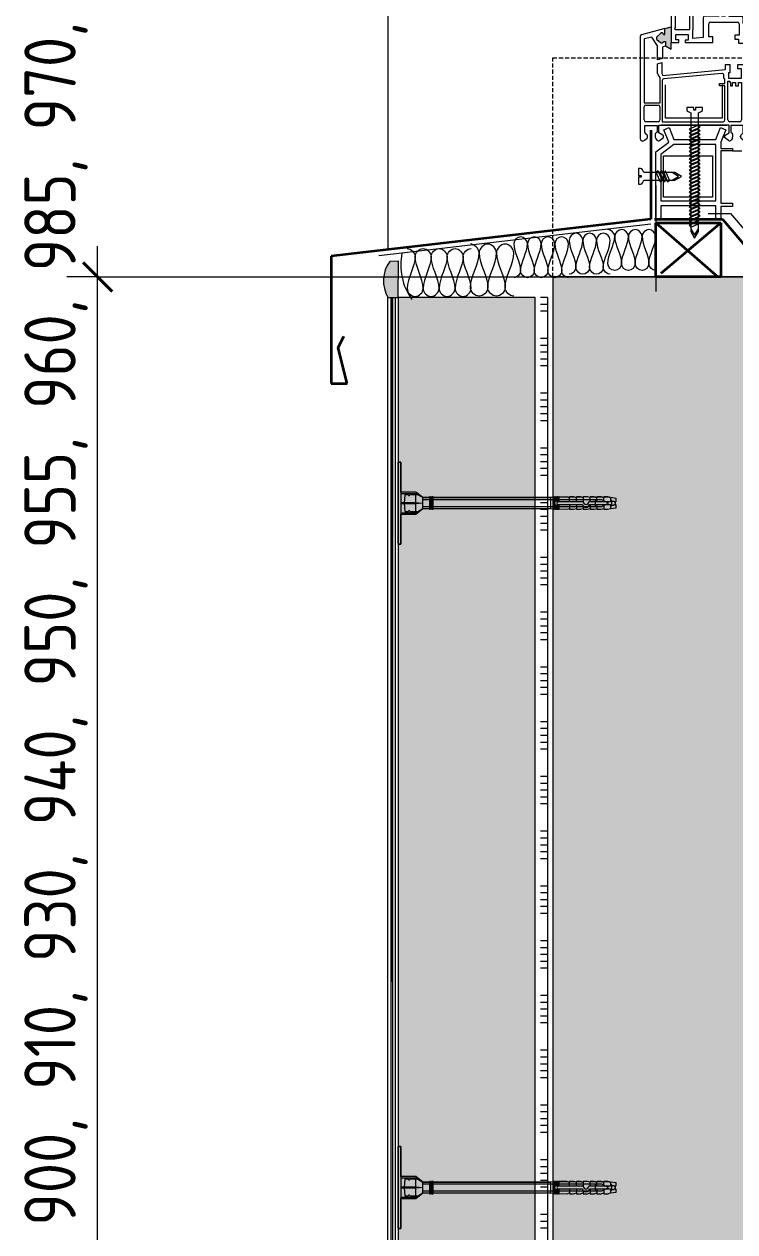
# Model space of a CAD drawing. Header units: millimetres. Extents: x 706 to 61221, y -16940 to 17865.
# Drawn here: x 8787 to 9306, y 4141 to 5023 of the extents above; entities that cross this region are included whole.
import ezdxf

# ---------------------------------------------------------------- set-up
doc = ezdxf.new("R2010")
doc.units = ezdxf.units.MM
doc.linetypes.add('ADSK_Штриховая_ш3 п1_5', pattern=[4.5, 3, -1.5])
for name, color, linetype, lineweight in [('TN-КРЕПЕЖ', 7, 'Continuous', 20), ('Размеры', 7, 'Continuous', 9), ('Размеры-15', 7, 'Continuous', 9), ('Сноски', 7, 'Continuous', 20), ('ТН_Крепеж', 7, 'Continuous', 20), ('Узлы', 7, 'Continuous', 20)]:
    doc.layers.add(name, color=color, linetype=linetype, lineweight=lineweight)
doc.layers.add('Линии', color=7, linetype='Continuous', lineweight=9, true_color=0x00a600)
doc.layers.add('Откосы оконные_dwg', color=7, linetype='Continuous', lineweight=9, true_color=0x767676)
doc.styles.add('GOST Common_1', font='GOST_Common.ttf', dxfattribs={"width": 0.9, "height": 37.5})
doc.dimstyles.new('ADSK_Основной_2_5_мм_Округление_до_1_мм_1', dxfattribs={"dimscale": 304.8, "dimtxt": 37.714312, "dimasz": 0.069587, "dimexe": 0.073819, "dimexo": 0.073819, "dimgap": 0.014764, "dimtad": 1, "dimdec": 0, "dimdsep": 46, "dimtxsty": 'GOST Common_1', "dimblk1": 'OBLIQUE', "dimblk2": 'OBLIQUE', "dimsah": 1, "dimcen": 0.09, "dimdle": 0.073819, "dimazin": 2, "dimtfac": 1, "dimtdec": 4, "dimtix": 1, "dimtmove": 0, "dimatfit": 3, "dimfxl": 1, "dimtvp": 1, "dimtolj": 1, "dimtzin": 0, "dimlwd": 20, "dimlwe": 20, "dimarcsym": 2})

# ---------------------------------------------------------------- blocks, each defined once
blk = doc.blocks.new('Откосы оконные_dwg__U19-4293979-Подиумы')
at = {"layer": 'Сноски'}
h = blk.add_hatch(color=256, dxfattribs=at)
h.paths.add_polyline_path([(2104.27, 5056.01), (2104.8, 5056.05), (2104.8, 5060.68), (2104.19, 5061.73), (2104.19, 5069.15), (2103.56, 5069.78), (2100.8, 5069.78), (2098.9, 5071.78), (2098.88, 5084.51), (2096.49, 5089.68), (2096.49, 5067.26), (2098.12, 5067.26), (2098.12, 5060.54), (2098.9, 5060.3), (2104.27, 5060.3), (2104.27, 5056.05)])
h.paths.add_polyline_path([(2057.98, 5057.84), (2061.99, 5060.54), (2061.99, 5067.26), (2064.49, 5067.26), (2064.49, 5089), (2060.33, 5087.42), (2060.33, 5082.14), (2058.6, 5082.15), (2058.1, 5083.19), (2057.55, 5083.43), (2057.03, 5083.34), (2056.44, 5083.07), (2053.8, 5080.43), (2053.53, 5079.05), (2053.88, 5078.57), (2056.88, 5076.11), (2057.49, 5076.03), (2058.04, 5076.25), (2058.6, 5077.23), (2060.49, 5077.23), (2060.49, 5073.36), (2057.98, 5073.36), (2057.98, 5067.26)])
h.paths.add_polyline_path([(2070.49, 5067.26), (2077.49, 5067.26), (2077.49, 5084.51), (2070.49, 5084.51), (2070.49, 5073.36)])
h.paths.add_polyline_path([(2090.49, 5067.26), (2090.49, 5084.51), (2083.49, 5084.51), (2083.49, 5067.26)])
h = blk.add_hatch(color=256, dxfattribs=at)
h.paths.add_polyline_path([(2042.33, 5004.64), (2042.33, 5020.94), (2037.68, 5019.7), (2037.68, 5015.32), (2036.51, 5015.35), (2034.44, 5016.25), (2031.61, 5013.37), (2031.67, 5011.96), (2032.76, 5010.99), (2034.98, 5009.33), (2035.59, 5009.22), (2036.26, 5009.62), (2036.53, 5010.06), (2036.6, 5010.39), (2038.07, 5010.39), (2038.07, 5007.07)])
h.paths.add_polyline_path([(2036.6, 5015.35), (2036.43, 5015.99), (2035.97, 5016.45), (2035.23, 5016.58), (2034.44, 5016.25), (2036.59, 5015.36)])
blk.add_hatch(color=256, dxfattribs=at).paths.add_polyline_path([(2098.19, 4981.35), (2101.95, 4983.04), (2102.12, 4987.22), (2102.58, 4987.69), (2103.21, 4987.86), (2103.72, 4987.86), (2103.89, 4985.13), (2104.35, 4984.67), (2104.66, 4984.54), (2105.88, 4984.87), (2110.64, 4989.87), (2110.31, 4991.09), (2105.62, 4995.72), (2104.35, 4995.72), (2103.89, 4995.26), (2103.72, 4994.63), (2103.72, 4992.53), (2102.58, 4992.7), (2102.12, 4993.17), (2101.95, 4993.8), (2101.95, 4996.93), (2098.19, 4996.93), (2098.19, 4986.59)])
for p, q in [((2064.49, 5244.63), (2064.49, 5067.26)), ((2070.49, 5244.63), (2070.49, 5067.26)), ((2077.49, 5244.63), (2077.49, 5067.26)), ((2083.49, 5244.63), (2083.49, 5067.26)), ((2090.49, 5244.63), (2090.49, 5067.26)), ((2096.49, 5244.63), (2096.49, 5067.26)), ((2053.8, 5080.43), (2056.44, 5083.07)), ((2060.33, 5087.42), (2064.49, 5089)), ((2070.49, 5084.51), (2077.49, 5084.51)), ((2083.49, 5084.51), (2090.49, 5084.51)), ((2098.9, 5084.45), (2096.49, 5089.68)), ((2052.11, 5076.48), (2053.69, 5075.13)), ((2053.88, 5078.57), (2056.39, 5076.45)), ((2116.88, 5062.19), (2116.88, 5076.87)), ((2102.91, 5072.53), (2104.18, 5072.53)), ((2105.07, 5072.16), (2106.57, 5070.66)), ((2109.26, 5056.31), (2108.38, 5053.14)), ((2109, 5057.47), (2109.08, 5057.36)), ((2112.46, 5057.76), (2112.73, 5057.29)), ((2118.19, 5060.7), (2117.51, 5061.09)), ((2108.88, 5050.08), (2107.62, 5050.96)), ((2037.68, 5019.7), (2042.33, 5020.94)), ((2070.98, 5024.45), (2090.59, 5024.45)), ((2019.65, 5013.92), (2019.65, 4939.08)), ((2031.8, 5013.61), (2034.44, 5016.25)), ((2031.87, 5011.75), (2034.39, 5009.62)), ((2110.31, 4991.09), (2105.88, 4995.52)), ((2079.36, 4986.96), (2036.94, 4983.06)), ((2110.31, 4989.3), (2105.88, 4984.87)), ((2022.47, 4952.97), (2022.47, 4962.59)), ((2023.73, 4963.85), (2032.78, 4963.85)), ((2034.05, 4962.59), (2034.05, 4952.97)), ((2032.78, 4951.71), (2023.73, 4951.71)), ((2092.46, 4951.71), (2084.99, 4951.71)), ((2024.69, 4941.78), (2023.37, 4943.1)), ((2030.68, 4942.53), (2030.68, 4940.37)), ((2087.16, 4942.53), (2087.16, 4940.37)), ((2093.14, 4941.78), (2094.46, 4943.1)), ((2020.92, 4937.82), (2022.06, 4937.82)), ((2022.89, 4938.12), (2024.62, 4939.62)), ((2025.06, 4940.58), (2025.06, 4940.89)), ((2030.88, 4939.68), (2031.83, 4938.22)), ((2086.95, 4939.68), (2086.01, 4938.22)), ((2092.77, 4940.58), (2092.77, 4940.89)), ((2094.95, 4938.12), (2093.21, 4939.62)), ((2096.92, 4937.82), (2095.78, 4937.82))]:
    blk.add_line(p, q, dxfattribs=at)
at = {"layer": 'Сноски', "flags": 128}
for points in [[(2058.6, 5082.18), (2058.6, 5082.14), (2060.33, 5082.14), (2060.33, 5087.42), (2059.29, 5087.42), (2043.14, 5081.19)], [(2116.12, 5078.03), (2101.36, 5084.45), (2098.9, 5084.45), (2098.9, 5071.78), (2100.8, 5069.78), (2103.56, 5069.78), (2104.19, 5069.15), (2104.19, 5061.73), (2104.8, 5060.68), (2104.8, 5056.05), (2057.98, 5052.35), (2057.98, 5073.36), (2060.49, 5073.36), (2060.49, 5077.23), (2058.6, 5077.23)], [(2042.33, 5080.01), (2042.33, 5009.44), (2047.74, 5009.44), (2047.74, 5011.5), (2045.69, 5011.5), (2045.69, 5015.5), (2054.63, 5015.5), (2054.63, 5011.29), (2052.58, 5011.29), (2052.58, 5009.44), (2072.78, 5009.44), (2072.78, 5013.59), (2069.72, 5013.59), (2069.72, 5023.18)], [(2051.11, 5081.33), (2045.07, 5079), (2045.07, 5020.31)], [(2045.07, 5019.05), (2055.82, 5019.05), (2055.82, 5049.23), (2054.14, 5052.35), (2054.14, 5074.17)], [(2113.37, 5076.23), (2101.65, 5081.33), (2101.65, 5073.79)], [(2106.94, 5069.76), (2106.94, 5061.73), (2114.13, 5061.73), (2114.13, 5075.07)], [(2061.99, 5060.54), (2057.98, 5057.84), (2057.98, 5056.38), (2059.06, 5056.38), (2059.06, 5054.67), (2062.19, 5054.7), (2062.35, 5052.7), (2064.67, 5052.88), (2064.67, 5057.36), (2073.23, 5057.36), (2073.22, 5053.56), (2076.66, 5053.83), (2076.66, 5057.33), (2085.39, 5057.33), (2085.35, 5054.52), (2088.67, 5054.78), (2088.69, 5057.64), (2097.43, 5057.64), (2097.6, 5055.48), (2104.27, 5056.01), (2104.27, 5060.3), (2098.59, 5060.3), (2098.12, 5060.54)], [(2107.11, 5052.24), (2107.97, 5056.69), (2107.29, 5057.84), (2107.32, 5057.85)], [(2108.51, 5052.17), (2109.01, 5051.29), (2111.26, 5056)], [(2112.78, 5056.12), (2110.56, 5051.43), (2114.6, 5051.43), (2114.6, 5049.85), (2109.61, 5049.85)], [(2111.38, 5056.67), (2111.2, 5058.39), (2111.24, 5058.39)], [(2118.82, 4984.3), (2118.82, 5058.43), (2118.82, 5059.6)], [(2065.56, 5027.57), (2065.56, 5013.2), (2058.19, 5012.59), (2058.72, 5049.66), (2103.94, 5053.23), (2103.72, 5049.73), (2104.85, 5047.93), (2104.85, 5038.81), (2101.18, 5038.81), (2101.18, 5036.8), (2104.85, 5036.8), (2104.85, 5012.53), (2096.69, 5012.53), (2096.69, 5022.11)], [(2116.08, 5012.53), (2106.6, 5012.53), (2106.6, 5046.03), (2116.08, 5046.03), (2116.08, 4985.78), (2110.67, 4985.78), (2112.25, 4987.36)], [(2093.7, 5028.56), (2084.59, 5028.56), (2084.59, 5031.67), (2081.82, 5031.67), (2081.82, 5028.77), (2079.26, 5028.77), (2079.26, 5031.6), (2077.05, 5031.6), (2077.05, 5028.84), (2070.2, 5028.84), (2066.83, 5028.84)], [(2091.86, 5023.18), (2091.86, 5015.02), (2088.66, 5015.02), (2088.66, 5011.9), (2091.43, 5011.9), (2091.43, 5009.07), (2103.5, 5009.07), (2103.5, 4996.93), (2101.95, 4996.93), (2101.95, 4993.8)], [(2095.42, 5023.38), (2094.96, 5023.38), (2094.96, 5027.3)], [(2037.68, 5015.32), (2037.68, 5019.7), (2020.59, 5015.14)], [(2036.59, 5010.39), (2038.07, 5010.39), (2038.07, 5009.74), (2038.07, 5007.07), (2036.03, 5006.15), (2036.03, 4997.85), (2032.39, 4996.88), (2032.39, 5007.17), (2028.16, 5013.53), (2022.47, 5012.12), (2022.47, 4965.57), (2034.14, 4965.57), (2034.14, 4984.09), (2032.65, 4986.03)], [(2036.6, 5015.35), (2036.6, 5015.32), (2037.68, 5015.32), (2036.6, 5015.32)], [(2038.07, 5007.07), (2042.33, 5004.64), (2042.33, 5009.44)], [(2116.08, 5002.16), (2106.01, 5002.16), (2106.01, 5011.24), (2116.08, 5011.24)], [(2032.39, 4986.8), (2032.39, 4994.05), (2035.41, 4995.02), (2035.41, 4986.84), (2036.17, 4985.51), (2081.86, 4989.72), (2081.86, 4993.37), (2085.22, 4993.37), (2085.22, 4987.39), (2084.08, 4987.39), (2084.08, 4983.47), (2093.57, 4983.47), (2093.57, 4990.34), (2090.97, 4990.34), (2090.97, 4993.37), (2098.19, 4993.37), (2098.19, 4939.08)], [(2101.95, 4983.04), (2098.19, 4981.35), (2098.19, 4996.93), (2101.95, 4996.93)], [(2103.21, 4992.53), (2103.72, 4992.53), (2103.72, 4994.63)], [(2112.25, 4993.03), (2106.01, 4998.5), (2106.01, 5000.64), (2116.08, 5000.64)], [(2081.53, 4952.97), (2081.53, 4977.98), (2077.59, 4977.98), (2077.59, 4979.62), (2081.53, 4979.62), (2081.53, 4982.74), (2080.72, 4983.65), (2080.74, 4985.69)], [(2101.95, 4986.59), (2101.95, 4983.04), (2117.56, 4983.04)], [(2103.72, 4985.76), (2103.72, 4987.86), (2103.21, 4987.86)], [(2035.79, 4981.8), (2035.79, 4951.71), (2080.27, 4951.71)], [(2083.73, 4952.97), (2083.73, 4981.29), (2085.09, 4981.29), (2085.09, 4980.4), (2085.6, 4980.4), (2085.6, 4977.86), (2087.04, 4977.86), (2087.04, 4980.44), (2089.15, 4980.44), (2089.15, 4978.17), (2089.15, 4977.86), (2091.38, 4977.86), (2091.38, 4980.44), (2093.73, 4980.44), (2093.73, 4952.97)], [(2023, 4944), (2023, 4949.01), (2031.96, 4949.01), (2031.96, 4944), (2031.31, 4943.63)], [(2036.11, 4941.78), (2033.17, 4943.47), (2033.17, 4949.13), (2082.94, 4949.13)], [(2081.73, 4941.78), (2084.67, 4943.47), (2084.67, 4949.13), (2034.89, 4949.13)], [(2094.83, 4944), (2094.83, 4949.01), (2085.87, 4949.01), (2085.87, 4944), (2086.52, 4943.63)], [(2033.63, 4937.88), (2036.74, 4940.11), (2036.74, 4940.68)], [(2084.21, 4937.88), (2081.1, 4940.11), (2081.1, 4940.68)]]:
    blk.add_lwpolyline(points, dxfattribs=at)
blk.add_lwpolyline([(2061.99, 5067.26), (2098.12, 5067.26), (2098.12, 5060.54), (2061.99, 5060.54)], close=True, dxfattribs=at)
at = {"layer": 'Сноски'}
for centre, radius, start, end in [((2057.34, 5082.18), 1.26, 0, 135), ((2043.59, 5080.01), 1.26, 111.10648, 180), ((2054.7, 5079.54), 4.01, 153.51837, 229.73844), ((2054.7, 5079.54), 1.26, 135, 229.73844), ((2052.88, 5074.17), 1.26, 0, 49.73844), ((2057.34, 5077.29), 1.26, 221.62968, 356.62968), ((2102.91, 5073.79), 1.26, 180, 270), ((2112.87, 5075.07), 1.26, 0, 66.48423), ((2115.61, 5076.87), 1.26, 0, 66.48423), ((2104.18, 5071.26), 1.26, 45, 90), ((2105.67, 5069.76), 1.26, 0, 45), ((2107.96, 5056.76), 1.26, 34.36203, 120), ((2108.04, 5056.64), 1.26, 344.59601, 34.36203), ((2111.36, 5057.13), 1.26, 30, 95.71919), ((2110.12, 5056.55), 1.26, 334.48064, 5.71919), ((2111.64, 5056.66), 1.26, 334.64951, 30), ((2118.14, 5062.19), 1.26, 180, 240), ((2117.56, 5059.6), 1.26, 0, 60), ((2108.35, 5052), 1.26, 169.12338, 234.87737), ((2109.6, 5052.8), 1.26, 164.59601, 210), ((2109.61, 5051.11), 1.26, 234.87737, 270), ((2066.83, 5027.57), 1.26, 90, 180), ((2070.98, 5023.18), 1.26, 90, 180), ((2090.59, 5023.18), 1.26, 0, 90), ((2093.7, 5027.3), 1.26, 0, 90), ((2095.42, 5022.11), 1.26, 360, 90), ((2020.92, 5013.92), 1.26, 104.92472, 180), ((2032.69, 5012.71), 1.26, 135, 229.73844), ((2035.33, 5015.35), 1.26, 0, 135), ((2045.71, 5019.68), 0.894, 135, 225), ((2035.33, 5010.46), 1.26, 221.62968, 356.62968), ((2104.98, 4994.63), 1.26, 45, 180), ((2033.66, 4986.8), 1.26, 180, 217.46613), ((2079.47, 4985.7), 1.26, 359.5372, 95.25509), ((2103.21, 4993.8), 1.26, 180, 270), ((2103.21, 4986.59), 1.26, 90, 180), ((2104.98, 4985.76), 1.26, 180, 315), ((2109.42, 4990.19), 1.26, 315, 45), ((2109.42, 4990.19), 4.01, 315, 45), ((2037.05, 4981.8), 1.26, 95.25509, 180), ((2117.56, 4984.3), 1.26, 270, 0), ((2023.73, 4962.59), 1.26, 90, 180), ((2032.78, 4962.59), 1.26, 0, 90), ((2023.73, 4952.97), 1.26, 180, 270), ((2032.78, 4952.97), 1.26, 270, 360), ((2080.27, 4952.97), 1.26, 270, 0), ((2084.99, 4952.97), 1.26, 180, 270), ((2092.46, 4952.97), 1.26, 270, 0), ((2024.27, 4944), 1.26, 180, 225), ((2023.8, 4940.89), 1.26, 360, 45), ((2031.94, 4942.53), 1.26, 120, 180), ((2035.47, 4940.68), 1.26, 0, 60), ((2082.36, 4940.68), 1.26, 120, 180), ((2085.89, 4942.53), 1.26, 0, 60), ((2094.04, 4940.89), 1.26, 135, 180), ((2093.57, 4944), 1.26, 315, 360), ((2020.92, 4939.08), 1.26, 180, 270), ((2022.06, 4939.08), 1.26, 270, 310.70834), ((2023.8, 4940.58), 1.26, 310.70834, 360), ((2031.94, 4940.37), 1.26, 180, 212.96921), ((2032.89, 4938.91), 1.26, 212.96921, 305.66897), ((2084.94, 4938.91), 1.26, 234.33103, 327.03079), ((2085.89, 4940.37), 1.26, 327.03079, 0), ((2094.04, 4940.58), 1.26, 180, 229.29166), ((2095.78, 4939.08), 1.26, 229.29166, 270), ((2096.92, 4939.08), 1.26, 270, 0)]:
    blk.add_arc(centre, radius, start, end, dxfattribs=at)
blk = doc.blocks.new('Откосы оконные_dwg__U21-4293981-Подиумы')
at = {"layer": 'TN-КРЕПЕЖ', "color": 8, "true_color": 0x767676, "flags": 128}
blk.add_lwpolyline([(2059.42, 4868.73), (2062.22, 4873.51), (2062.22, 4958.25), (2064.21, 4959.1), (2064.87, 4959.65), (2065.12, 4960.48), (2065.12, 4962.15), (2060.12, 4962.15), (2060.12, 4960.15), (2058.72, 4960.15), (2058.72, 4962.15), (2053.72, 4962.15), (2053.72, 4960.48), (2053.97, 4959.65), (2054.63, 4959.1), (2056.62, 4958.25), (2056.62, 4873.51)], close=True, dxfattribs=at)
at = {"layer": 'TN-КРЕПЕЖ', "flags": 128}
for points in [[(2065.12, 4960.48), (2065.12, 4962.15), (2060.12, 4962.15), (2060.12, 4960.15), (2058.72, 4960.15), (2058.72, 4962.15), (2053.72, 4962.15), (2053.72, 4960.48)], [(2054.63, 4959.1), (2056.62, 4958.25), (2056.62, 4945.67), (2056.62, 4871.43), (2059.42, 4866.65), (2062.22, 4871.43), (2062.22, 4945.67), (2062.22, 4958.25), (2064.21, 4959.1)]]:
    blk.add_lwpolyline(points, dxfattribs=at)
for points in [[(2056.62, 4944.86), (2063.32, 4947.66), (2062.22, 4949.06), (2055.52, 4946.26)], [(2056.62, 4942.16), (2063.32, 4944.96), (2062.22, 4946.36), (2055.52, 4943.56)], [(2056.62, 4939.46), (2063.32, 4942.26), (2062.22, 4943.66), (2055.52, 4940.86)], [(2056.62, 4936.76), (2063.32, 4939.56), (2062.22, 4940.96), (2055.52, 4938.16)], [(2056.62, 4934.06), (2063.32, 4936.86), (2062.22, 4938.26), (2055.52, 4935.46)], [(2056.62, 4931.36), (2063.32, 4934.16), (2062.22, 4935.56), (2055.52, 4932.76)], [(2056.62, 4928.66), (2063.32, 4931.46), (2062.22, 4932.86), (2055.52, 4930.06)], [(2056.62, 4925.96), (2063.32, 4928.76), (2062.22, 4930.16), (2055.52, 4927.36)], [(2056.62, 4923.26), (2063.32, 4926.06), (2062.22, 4927.46), (2055.52, 4924.66)], [(2056.62, 4920.56), (2063.32, 4923.36), (2062.22, 4924.76), (2055.52, 4921.96)], [(2056.62, 4917.86), (2063.32, 4920.66), (2062.22, 4922.06), (2055.52, 4919.26)], [(2056.62, 4915.16), (2063.32, 4917.96), (2062.22, 4919.36), (2055.52, 4916.56)], [(2056.62, 4912.46), (2063.32, 4915.26), (2062.22, 4916.66), (2055.52, 4913.86)], [(2056.62, 4909.76), (2063.32, 4912.56), (2062.22, 4913.96), (2055.52, 4911.16)], [(2056.62, 4907.06), (2063.32, 4909.86), (2062.22, 4911.26), (2055.52, 4908.46)], [(2056.62, 4904.36), (2063.32, 4907.16), (2062.22, 4908.56), (2055.52, 4905.76)], [(2056.62, 4901.66), (2063.32, 4904.46), (2062.22, 4905.86), (2055.52, 4903.06)], [(2056.62, 4898.96), (2063.32, 4901.76), (2062.22, 4903.16), (2055.52, 4900.36)], [(2056.62, 4896.26), (2063.32, 4899.06), (2062.22, 4900.46), (2055.52, 4897.66)], [(2056.62, 4893.56), (2063.32, 4896.36), (2062.22, 4897.76), (2055.52, 4894.96)], [(2056.62, 4890.86), (2063.32, 4893.66), (2062.22, 4895.06), (2055.52, 4892.26)], [(2056.62, 4888.16), (2063.32, 4890.96), (2062.22, 4892.36), (2055.52, 4889.56)], [(2056.62, 4885.46), (2063.32, 4888.26), (2062.22, 4889.66), (2055.52, 4886.86)], [(2056.62, 4882.76), (2063.32, 4885.56), (2062.22, 4886.96), (2055.52, 4884.16)], [(2056.62, 4880.06), (2063.32, 4882.86), (2062.22, 4884.26), (2055.52, 4881.46)], [(2056.62, 4877.36), (2063.32, 4880.16), (2062.22, 4881.56), (2055.52, 4878.76)], [(2056.62, 4874.66), (2063.32, 4877.46), (2062.22, 4878.86), (2055.52, 4876.06)]]:
    blk.add_lwpolyline(points, close=True, dxfattribs=at)
at = {"layer": 'TN-КРЕПЕЖ'}
for centre, start, end in [((2055.22, 4960.48), 180, 246.81006), ((2063.62, 4960.48), 293.18994, 0)]:
    blk.add_arc(centre, 1.5, start, end, dxfattribs=at)
blk = doc.blocks.new('Откосы оконные_dwg_Фасадный держатель_низ-4293964-Подиумы')
at = {"layer": 'ТН_Крепеж'}
for p, q in [((1956.54, 4677.14), (1957.04, 4677.16)), ((1957.54, 4677.18), (1958.04, 4677.2)), ((1958.54, 4677.22), (1959.04, 4677.24)), ((1959.54, 4677.26), (1960.04, 4677.28)), ((1956.54, 4668.93), (1957.04, 4668.91)), ((1957.54, 4668.89), (1958.04, 4668.87)), ((1958.54, 4668.85), (1959.04, 4668.83)), ((1959.54, 4668.81), (1960.04, 4668.78)), ((1959.66, 4672.03), (1977.54, 4672.03)), ((1987.04, 4670.53), (1987.04, 4675.53))]:
    blk.add_line(p, q, dxfattribs=at)
at = {"layer": 'ТН_Крепеж', "flags": 128}
for points in [[(1956.04, 4677.12), (1954.04, 4677.03), (1954.04, 4669.03), (1956.04, 4668.95)], [(1957.54, 4674.15), (1957.54, 4677.53), (1957.04, 4677.53), (1957.04, 4668.53), (1957.54, 4668.53), (1957.54, 4671.92)], [(1958.54, 4674.53), (1958.54, 4677.53), (1958.04, 4677.53), (1958.04, 4674.45)], [(1959.54, 4674.15), (1959.54, 4677.53), (1959.04, 4677.53), (1959.04, 4674.45)], [(1983.04, 4677.03), (1981.04, 4677.53), (1978.04, 4677.53), (1978.04, 4674.03), (1959.66, 4674.03)], [(1960.54, 4674.03), (1960.54, 4677.53), (1960.04, 4677.53), (1960.04, 4674.03)], [(1960.54, 4677.31), (1966.04, 4677.53), (1968.04, 4677.03)], [(1968.04, 4674.03), (1968.04, 4677.53), (1971.04, 4677.53), (1973.04, 4677.03)], [(1973.04, 4674.03), (1973.04, 4677.53), (1976.04, 4677.53), (1978.04, 4677.03)], [(1993.04, 4674.03), (1993.04, 4677.53), (1996.04, 4677.53), (1998.04, 4677.03), (1998.04, 4674.03), (1982.04, 4674.03)], [(1982.54, 4672.03), (1998.04, 4672.03), (1998.04, 4669.03), (2002.04, 4669.53), (2002.04, 4671.53), (2001.54, 4672.03), (2001.54, 4674.03), (2002.04, 4674.53), (2002.04, 4676.53), (1998.04, 4677.03)], [(1983.04, 4674.03), (1983.04, 4677.53), (1986.04, 4677.53), (1988.04, 4677.03)], [(1988.04, 4674.03), (1988.04, 4677.53), (1991.04, 4677.53), (1993.04, 4677.03)], [(1958.04, 4671.62), (1958.04, 4668.53), (1958.54, 4668.53), (1958.54, 4671.53)], [(1959.04, 4671.62), (1959.04, 4668.53), (1959.54, 4668.53), (1959.54, 4671.92)], [(1960.04, 4672.03), (1960.04, 4668.53), (1960.54, 4668.53), (1960.54, 4672.03)], [(1960.54, 4668.76), (1966.04, 4668.53), (1968.04, 4669.03)], [(1968.04, 4672.03), (1968.04, 4668.53), (1971.04, 4668.53), (1973.04, 4669.03)], [(1973.04, 4672.03), (1973.04, 4668.53), (1976.04, 4668.53), (1978.04, 4669.03)], [(1978.04, 4670.97), (1978.04, 4668.53), (1981.04, 4668.53), (1983.04, 4669.03)], [(1983.04, 4672.03), (1983.04, 4668.53), (1986.04, 4668.53), (1988.04, 4669.03)], [(1988.04, 4672.03), (1988.04, 4668.53), (1991.04, 4668.53), (1993.04, 4669.03)], [(1993.04, 4672.03), (1993.04, 4668.53), (1996.04, 4668.53), (1998.04, 4669.03)], [(1998.04, 4671.03), (1999.04, 4671.03), (1999.04, 4675.03), (1998.04, 4675.03)], [(1999.04, 4674.53), (2000.54, 4674.53), (2000.54, 4674.03), (2001.54, 4674.03)], [(1999.04, 4671.53), (2000.54, 4671.53), (2000.54, 4672.03), (2001.54, 4672.03)]]:
    blk.add_lwpolyline(points, dxfattribs=at)
blk.add_lwpolyline([(1956.04, 4668.53), (1956.54, 4668.53), (1956.54, 4677.53), (1956.04, 4677.53)], close=True, dxfattribs=at)
at = {"layer": 'ТН_Крепеж'}
for centre, radius, start, end in [((1958.54, 4673.03), 1.5, 41.81031, 318.18969), ((1959.66, 4673.03), 1, 90, 270), ((1980.04, 4672.56), 2.56, 191.95449, 348.04551), ((1980.04, 4674.03), 2, 180, 0)]:
    blk.add_arc(centre, radius, start, end, dxfattribs=at)
blk = doc.blocks.new('Откосы оконные_dwg_Фасадный держатель_верх-4293965-Подиумы')
at = {"layer": 'ТН_Крепеж'}
for p, q in [((1855.82, 4673.53), (1855.82, 4680.03)), ((1866.32, 4677.03), (1866.82, 4677.03)), ((1867.32, 4677.03), (1867.82, 4677.03)), ((1855.82, 4666.03), (1855.82, 4672.53)), ((1866.32, 4669.03), (1866.82, 4669.03)), ((1867.32, 4669.03), (1867.82, 4669.03))]:
    blk.add_line(p, q, dxfattribs=at)
at = {"layer": 'ТН_Крепеж', "flags": 128}
for points in [[(1844.82, 4643.03), (1842.82, 4643.03), (1842.82, 4703.03), (1844.82, 4703.03)], [(1865.82, 4668.53), (1866.32, 4668.53), (1866.32, 4677.53), (1865.82, 4677.53)], [(1866.82, 4668.53), (1867.32, 4668.53), (1867.32, 4677.53), (1866.82, 4677.53)], [(1867.82, 4668.53), (1868.32, 4668.53), (1868.32, 4677.53), (1867.82, 4677.53)]]:
    blk.add_lwpolyline(points, close=True, dxfattribs=at)
for points in [[(1844.82, 4665.03), (1855.82, 4665.03), (1860.82, 4669.03), (1860.82, 4677.03), (1855.82, 4681.03), (1844.82, 4681.03)], [(1844.82, 4680.03), (1855.82, 4680.03), (1860.82, 4677.03), (1865.82, 4677.03)], [(1844.82, 4673.53), (1855.82, 4673.53), (1860.82, 4673.03), (1855.82, 4672.53), (1844.82, 4672.53)], [(1844.82, 4666.03), (1855.82, 4666.03), (1860.82, 4669.03), (1865.82, 4669.03)]]:
    blk.add_lwpolyline(points, dxfattribs=at)
blk = doc.blocks.new('Откосы оконные_dwg__U17-4293966-Подиумы')
at = {"layer": 'ТН_Крепеж'}
for p, q in [((1868.32, 4677.03), (1954.04, 4677.03)), ((1868.32, 4669.03), (1954.04, 4669.03))]:
    blk.add_line(p, q, dxfattribs=at)
at = {"layer": 'ТН_Крепеж', "color": 8, "true_color": 0x767676, "flags": 128}
blk.add_lwpolyline([(1842.82, 4643.03), (1844.82, 4643.03), (1844.82, 4665.03), (1855.82, 4665.03), (1860.82, 4669.03), (1865.82, 4669.03), (1865.82, 4668.53), (1866.32, 4668.53), (1866.32, 4669.03), (1866.82, 4669.03), (1866.82, 4668.53), (1867.32, 4668.53), (1867.32, 4669.03), (1867.82, 4669.03), (1867.82, 4668.53), (1868.32, 4668.53), (1868.32, 4669.03), (1954.04, 4669.03), (1956.04, 4668.95), (1956.04, 4668.53), (1956.54, 4668.53), (1956.54, 4668.93), (1957.04, 4668.91), (1957.04, 4668.53), (1957.54, 4668.53), (1957.54, 4668.89), (1958.04, 4668.87), (1958.04, 4668.53), (1958.54, 4668.53), (1958.54, 4668.85), (1959.04, 4668.83), (1959.04, 4668.53), (1959.54, 4668.53), (1959.54, 4668.81), (1960.04, 4668.78), (1960.04, 4668.53), (1960.54, 4668.53), (1960.54, 4668.76), (1966.04, 4668.53), (1968.04, 4669.03), (1968.04, 4668.53), (1971.04, 4668.53), (1973.04, 4669.03), (1973.04, 4668.53), (1976.04, 4668.53), (1978.04, 4669.03), (1978.04, 4668.53), (1981.04, 4668.53), (1983.04, 4669.03), (1983.04, 4668.53), (1986.04, 4668.53), (1988.04, 4669.03), (1988.04, 4668.53), (1991.04, 4668.53), (1993.04, 4669.03), (1993.04, 4668.53), (1996.04, 4668.53), (1998.04, 4669.03), (2002.04, 4669.53), (2002.04, 4671.53), (2001.54, 4672.03), (2001.54, 4674.03), (2002.04, 4674.53), (2002.04, 4676.53), (1998.04, 4677.03), (1996.04, 4677.53), (1993.04, 4677.53), (1993.04, 4677.03), (1991.04, 4677.53), (1988.04, 4677.53), (1988.04, 4677.03), (1986.04, 4677.53), (1983.04, 4677.53), (1983.04, 4677.03), (1981.04, 4677.53), (1978.04, 4677.53), (1978.04, 4677.03), (1976.04, 4677.53), (1973.04, 4677.53), (1973.04, 4677.03), (1971.04, 4677.53), (1968.04, 4677.53), (1968.04, 4677.03), (1966.04, 4677.53), (1960.54, 4677.31), (1960.54, 4677.53), (1960.04, 4677.53), (1960.04, 4677.28), (1959.54, 4677.26), (1959.54, 4677.53), (1959.04, 4677.53), (1959.04, 4677.24), (1958.54, 4677.22), (1958.54, 4677.53), (1958.04, 4677.53), (1958.04, 4677.2), (1957.54, 4677.18), (1957.54, 4677.53), (1957.04, 4677.53), (1957.04, 4677.16), (1956.54, 4677.14), (1956.54, 4677.53), (1956.04, 4677.53), (1956.04, 4677.12), (1954.04, 4677.03), (1868.32, 4677.03), (1868.32, 4677.53), (1867.82, 4677.53), (1867.82, 4677.03), (1867.32, 4677.03), (1867.32, 4677.53), (1866.82, 4677.53), (1866.82, 4677.03), (1866.32, 4677.03), (1866.32, 4677.53), (1865.82, 4677.53), (1865.82, 4677.03), (1860.82, 4677.03), (1855.82, 4681.03), (1844.82, 4681.03), (1844.82, 4703.03), (1842.82, 4703.03)], close=True, dxfattribs=at)
at = {"layer": 'ТН_Крепеж', "flags": 128}
for points in [[(1850.32, 4679.03), (1847.82, 4679.03), (1847.32, 4673.03), (1847.82, 4667.03), (1850.32, 4667.03)], [(1851.32, 4667.03), (1857.45, 4667.03), (1860.82, 4669.03), (1860.82, 4670.53), (1991.54, 4670.53), (1996.54, 4673.03), (1991.54, 4675.53), (1860.82, 4675.53), (1860.82, 4677.03), (1857.45, 4679.03), (1851.32, 4679.03)]]:
    blk.add_lwpolyline(points, dxfattribs=at)
at = {"layer": 'ТН_Крепеж'}
for centre, start, end in [((1850.82, 4679.03), 180, 0), ((1850.82, 4667.03), 0, 180)]:
    blk.add_arc(centre, 0.5, start, end, dxfattribs=at)
for name in ['Откосы оконные_dwg_Фасадный держатель_верх-4293965-Подиумы', 'Откосы оконные_dwg_Фасадный держатель_низ-4293964-Подиумы']:
    blk.add_blockref(name, (0, 0))
blk = doc.blocks.new('Откосы оконные_dwg__U22-4293986-Подиумы')
at = {"layer": 'TN-КРЕПЕЖ', "color": 8, "true_color": 0x767676, "flags": 128}
blk.add_lwpolyline([(2047.69, 4911.78), (2042.91, 4914.58), (2022.2, 4914.58), (2021.35, 4916.57), (2020.8, 4917.23), (2019.97, 4917.48), (2018.3, 4917.48), (2018.3, 4912.48), (2020.3, 4912.48), (2020.3, 4911.08), (2018.3, 4911.08), (2018.3, 4906.08), (2019.97, 4906.08), (2020.8, 4906.32), (2021.35, 4906.99), (2022.2, 4908.98), (2042.91, 4908.98)], close=True, dxfattribs=at)
at = {"layer": 'TN-КРЕПЕЖ', "flags": 128}
for points in [[(2019.97, 4917.48), (2018.3, 4917.48), (2018.3, 4912.48), (2020.3, 4912.48), (2020.3, 4911.08), (2018.3, 4911.08), (2018.3, 4906.08), (2019.97, 4906.08)], [(2021.35, 4906.99), (2022.2, 4908.98), (2034.78, 4908.98), (2045, 4908.98), (2049.77, 4911.78), (2045, 4914.58), (2034.78, 4914.58), (2022.2, 4914.58), (2021.35, 4916.57)]]:
    blk.add_lwpolyline(points, dxfattribs=at)
for points in [[(2035.6, 4908.98), (2032.8, 4915.68), (2031.4, 4914.58), (2034.2, 4907.88)], [(2038.3, 4908.98), (2035.5, 4915.68), (2034.1, 4914.58), (2036.9, 4907.88)], [(2041, 4908.98), (2038.2, 4915.68), (2036.8, 4914.58), (2039.6, 4907.88)]]:
    blk.add_lwpolyline(points, close=True, dxfattribs=at)
at = {"layer": 'TN-КРЕПЕЖ'}
for centre, start, end in [((2019.97, 4915.98), 23.18994, 90), ((2019.97, 4907.58), 270, 336.81006)]:
    blk.add_arc(centre, 1.5, start, end, dxfattribs=at)
blk = doc.blocks.new('DIMBLOCK85-Подиумы')
at = {"layer": 'Размеры-15', "lineweight": 20, "transparency": 16777216}
for p, q in [((8840.63, 4032.88), (8840.63, 4860.76)), ((8840.63, 4838.26), (8818.13, 4838.26)), ((8840.63, 4838.26), (9470.78, 4838.26)), ((8840.63, 4055.38), (8818.13, 4055.38)), ((8840.63, 4055.38), (9493.6, 4055.38))]:
    blk.add_line(p, q, dxfattribs=at)
at = {"layer": 'Размеры-15', "lineweight": 40, "transparency": 16777216}
for p, q in [((8840.63, 4838.26), (8830.03, 4848.87)), ((8840.63, 4838.26), (8851.24, 4827.66)), ((8840.63, 4055.38), (8830.03, 4065.98)), ((8840.63, 4055.38), (8851.24, 4044.77))]:
    blk.add_line(p, q, dxfattribs=at)
at = {"layer": 'Размеры-15', "color": 0, "lineweight": 20, "transparency": 16777216, "insert": (8787.12, 3841.15), "char_height": 37.5, "width": 1453.5991, "attachment_point": 1, "rotation": 90, "line_spacing_factor": 1.022761, "style": 'GOST Common_1'}
blk.add_mtext('870, 880, 890, 900, 910, 930, 940, 950, 955, 960, 985, 970, 1020', dxfattribs=at)
blk = doc.blocks.new('_Oblique')
at = {"color": 0, "linetype": 'ByBlock', "lineweight": -2}
blk.add_line((-0.5, -0.5), (0.5, 0.5), dxfattribs=at)

msp = doc.modelspace()

# ---------------------------------------------------------------- hatches: boundary and pattern name
at = {"layer": 'Узлы', "true_color": 0x414141}
msp.add_hatch(color=250, dxfattribs=at).paths.add_polyline_path([(9052.639, 4823.289), (9060.092, 4823.289), (9060.386, 4849.781), (9053.983, 4849.561), (9051.274, 4844.718), (9049.738, 4839.386), (9049.455, 4833.844), (9050.439, 4828.383)])
at = {"layer": 'Узлы', "true_color": 0xffffff}
for points in [[(9173.071, 3893.261), (9414.102, 3893.261), (9414.102, 3990.378), (9496.102, 3990.378), (9496.102, 4838.261), (9173.071, 4838.261), (9173.071, 4777.236)], [(9060.102, 3893.261), (9160.102, 3893.261), (9160.102, 4823.27), (9060.102, 4823.27), (9060.102, 4777.236)]]:
    msp.add_hatch(color=7, dxfattribs=at).paths.add_polyline_path(points)

# ---------------------------------------------------------------- linework, layer by layer
at = {"layer": 'Линии', "color": 251, "lineweight": 20, "true_color": 0x666666}
msp.add_line((9052.602, 5244.632), (9052.602, 4858.261), dxfattribs=at)
at = {"layer": 'Линии', "color": 7, "linetype": 'ADSK_Штриховая_ш3 п1_5', "lineweight": 20}
for p, q in [((9173.071, 4838.261), (9173.071, 4998.261)), ((9173.071, 4998.261), (9683.071, 4998.261))]:
    msp.add_line(p, q, dxfattribs=at)
at = {"layer": 'Линии', "color": 7}
for p, q in [((9255.457, 4954.278), (9255.457, 4978.517)), ((9296.837, 4978.517), (9296.837, 4954.278)), ((9296.837, 4954.278), (9255.457, 4954.278)), ((9254.213, 4945.859), (9258.115, 4947.347)), ((9257.73, 4936.632), (9254.213, 4945.859)), ((9258.115, 4947.347), (9261.449, 4938.602)), ((9292.163, 4938.602), (9295.496, 4947.347)), ((9295.496, 4947.347), (9299.399, 4945.859)), ((9299.399, 4945.859), (9295.882, 4936.632)), ((9248.277, 4929.601), (9257.73, 4936.632)), ((9261.594, 4934.933), (9251.947, 4927.757)), ((9261.449, 4938.602), (9292.163, 4938.602)), ((9292.212, 4934.933), (9261.594, 4934.933)), ((9292.212, 4893.944), (9292.212, 4934.933)), ((9295.882, 4936.632), (9295.882, 4932.108)), ((9248.277, 4880.609), (9248.277, 4929.601)), ((9251.947, 4927.757), (9251.947, 4893.944)), ((9254, 4896.573), (9254, 4926.731)), ((9254, 4926.731), (9289.811, 4926.731)), ((9289.811, 4926.731), (9289.811, 4896.573)), ((9295.882, 4932.108), (9304.253, 4932.108)), ((9304.253, 4930.341), (9295.882, 4930.341)), ((9295.882, 4930.341), (9295.882, 4892.296)), ((9304.253, 4932.108), (9304.253, 4930.341)), ((9304.253, 4930.341), (9311.07, 4930.341)), ((9248.277, 4905.105), (9248.277, 4827.61)), ((9251.947, 4893.944), (9292.212, 4893.944)), ((9292.212, 4890.274), (9251.947, 4890.274)), ((9251.947, 4890.274), (9251.947, 4880.609)), ((9289.811, 4896.573), (9254, 4896.573)), ((9292.212, 4880.609), (9292.212, 4890.274)), ((9295.882, 4892.296), (9304.253, 4892.296)), ((9304.253, 4889.714), (9295.882, 4889.714)), ((9295.882, 4889.714), (9295.882, 4880.609)), ((9304.253, 4892.296), (9304.253, 4889.714)), ((9251.947, 4880.609), (9248.277, 4880.609)), ((9286.563, 4884.69), (9302.949, 4884.69)), ((9295.882, 4880.609), (9292.212, 4880.609)), ((9302.949, 4884.69), (9341.04, 4839.541)), ((9244.583, 4876.876), (9045.924, 4853.752)), ((9496.102, 4838.261), (9173.071, 4838.261)), ((9173.071, 4838.261), (9173.071, 3893.261)), ((9052.602, 3893.261), (9052.602, 4823.261)), ((9055.102, 3893.261), (9055.102, 4823.261)), ((9056.102, 4323.261), (9056.102, 4823.261)), ((9056.102, 4823.261), (9056.102, 3893.261)), ((9058.102, 3893.261), (9058.102, 4823.27)), ((9060.102, 4823.27), (9060.102, 3893.261)), ((9160.102, 4823.27), (9060.102, 4823.27)), ((9160.102, 3893.261), (9160.102, 4823.27))]:
    msp.add_line(p, q, dxfattribs=at)
at = {"layer": 'Линии', "color": 7, "lineweight": 35}
for p, q in [((9244.583, 4945.393), (9244.583, 4880.609)), ((9244.583, 4880.609), (9011.261, 4853.449)), ((9247.446, 4880.609), (9297.113, 4880.609)), ((9297.113, 4880.609), (9331.761, 4839.541)), ((9011.261, 4853.449), (9011.261, 4760.321)), ((9016.448, 4786.5), (9020.482, 4795.101)), ((9022.826, 4760.321), (9016.448, 4786.5)), ((9011.261, 4760.321), (9022.826, 4760.321))]:
    msp.add_line(p, q, dxfattribs=at)
at = {"layer": 'Линии', "color": 48, "lineweight": 35, "true_color": 0x4c3900}
for p, q in [((9248.277, 4877.774), (9293.537, 4838.261)), ((9248.279, 4837.774), (9248.279, 4877.774)), ((9248.279, 4877.774), (9295.882, 4877.774)), ((9295.882, 4877.783), (9251.947, 4840.716)), ((9295.882, 4877.774), (9295.882, 4838.261)), ((9295.882, 4838.261), (9248.279, 4838.261))]:
    msp.add_line(p, q, dxfattribs=at)
at = {"layer": 'Линии', "color": 7, "lineweight": 20}
for p, q in [((9060.386, 4849.781), (9053.983, 4849.561)), ((9060.092, 4823.289), (9060.386, 4849.781)), ((9052.639, 4823.289), (9060.092, 4823.289)), ((9169.102, 4823.261), (9164.102, 4823.261)), ((9169.102, 4818.261), (9164.102, 4818.261)), ((9169.102, 4823.261), (9169.102, 3893.261)), ((9169.102, 4813.261), (9164.102, 4813.261)), ((9169.102, 4793.261), (9164.102, 4793.261)), ((9169.102, 4788.261), (9164.102, 4788.261)), ((9169.102, 4783.261), (9164.102, 4783.261)), ((9169.102, 4778.261), (9164.102, 4778.261)), ((9169.102, 4773.261), (9164.102, 4773.261)), ((9169.102, 4753.261), (9164.102, 4753.261)), ((9169.102, 4748.261), (9164.102, 4748.261)), ((9169.102, 4743.261), (9164.102, 4743.261)), ((9169.102, 4738.261), (9164.102, 4738.261)), ((9169.102, 4733.261), (9164.102, 4733.261)), ((9169.102, 4713.261), (9164.102, 4713.261)), ((9169.102, 4708.261), (9164.102, 4708.261)), ((9169.102, 4703.261), (9164.102, 4703.261)), ((9169.102, 4698.261), (9164.102, 4698.261)), ((9169.102, 4693.261), (9164.102, 4693.261)), ((9169.102, 4673.261), (9164.102, 4673.261)), ((9169.102, 4668.261), (9164.102, 4668.261)), ((9169.102, 4663.261), (9164.102, 4663.261)), ((9169.102, 4658.261), (9164.102, 4658.261)), ((9169.102, 4653.261), (9164.102, 4653.261)), ((9169.102, 4633.261), (9164.102, 4633.261)), ((9169.102, 4628.261), (9164.102, 4628.261)), ((9169.102, 4623.261), (9164.102, 4623.261)), ((9169.102, 4618.261), (9164.102, 4618.261)), ((9169.102, 4613.261), (9164.102, 4613.261)), ((9169.102, 4593.261), (9164.102, 4593.261)), ((9169.102, 4588.261), (9164.102, 4588.261)), ((9169.102, 4583.261), (9164.102, 4583.261)), ((9169.102, 4578.261), (9164.102, 4578.261)), ((9169.102, 4573.261), (9164.102, 4573.261)), ((9169.102, 4553.261), (9164.102, 4553.261)), ((9169.102, 4548.261), (9164.102, 4548.261)), ((9169.102, 4543.261), (9164.102, 4543.261)), ((9169.102, 4538.261), (9164.102, 4538.261)), ((9169.102, 4533.261), (9164.102, 4533.261)), ((9169.102, 4513.261), (9164.102, 4513.261)), ((9169.102, 4508.261), (9164.102, 4508.261)), ((9169.102, 4503.261), (9164.102, 4503.261)), ((9169.102, 4498.261), (9164.102, 4498.261)), ((9169.102, 4493.261), (9164.102, 4493.261)), ((9169.102, 4473.261), (9164.102, 4473.261)), ((9169.102, 4468.261), (9164.102, 4468.261)), ((9169.102, 4463.261), (9164.102, 4463.261)), ((9169.102, 4458.261), (9164.102, 4458.261)), ((9169.102, 4453.261), (9164.102, 4453.261)), ((9169.102, 4433.261), (9164.102, 4433.261)), ((9169.102, 4428.261), (9164.102, 4428.261)), ((9169.102, 4423.261), (9164.102, 4423.261)), ((9169.102, 4418.261), (9164.102, 4418.261)), ((9169.102, 4413.261), (9164.102, 4413.261)), ((9169.102, 4393.261), (9164.102, 4393.261)), ((9169.102, 4388.261), (9164.102, 4388.261)), ((9169.102, 4383.261), (9164.102, 4383.261)), ((9169.102, 4378.261), (9164.102, 4378.261)), ((9169.102, 4373.261), (9164.102, 4373.261)), ((9169.102, 4353.261), (9164.102, 4353.261)), ((9169.102, 4348.261), (9164.102, 4348.261)), ((9169.102, 4343.261), (9164.102, 4343.261)), ((9169.102, 4338.261), (9164.102, 4338.261)), ((9169.102, 4333.261), (9164.102, 4333.261)), ((9169.102, 4313.261), (9164.102, 4313.261)), ((9169.102, 4308.261), (9164.102, 4308.261)), ((9169.102, 4303.261), (9164.102, 4303.261)), ((9169.102, 4298.261), (9164.102, 4298.261)), ((9169.102, 4293.261), (9164.102, 4293.261)), ((9169.102, 4273.261), (9164.102, 4273.261)), ((9169.102, 4268.261), (9164.102, 4268.261)), ((9169.102, 4263.261), (9164.102, 4263.261)), ((9169.102, 4258.261), (9164.102, 4258.261)), ((9169.102, 4253.261), (9164.102, 4253.261)), ((9169.102, 4233.261), (9164.102, 4233.261)), ((9169.102, 4228.261), (9164.102, 4228.261)), ((9169.102, 4223.261), (9164.102, 4223.261)), ((9169.102, 4218.261), (9164.102, 4218.261)), ((9169.102, 4213.261), (9164.102, 4213.261)), ((9169.102, 4193.261), (9164.102, 4193.261)), ((9169.102, 4188.261), (9164.102, 4188.261)), ((9169.102, 4183.261), (9164.102, 4183.261)), ((9169.102, 4178.261), (9164.102, 4178.261)), ((9169.102, 4173.261), (9164.102, 4173.261)), ((9169.102, 4153.261), (9164.102, 4153.261)), ((9169.102, 4148.261), (9164.102, 4148.261)), ((9169.102, 4143.261), (9164.102, 4143.261))]:
    msp.add_line(p, q, dxfattribs=at)
at = {"layer": 'Линии', "color": 7}
msp.add_arc((9105.594, 4847.109), 43.555, 168.587553, 215.494058, dxfattribs=at)
at = {"layer": 'Линии', "color": 7, "lineweight": 20}
msp.add_arc((9073.647, 4835.385), 24.241, 144.211158, 209.932567, dxfattribs=at)
at = {"layer": 'Линии', "color": 7}
for points in [[(9218.279, 4867.95), (9218.279, 4870.307), (9215.637, 4872.95), (9213.279, 4872.95)], [(9228.279, 4867.95), (9228.279, 4870.307), (9223.279, 4875.593), (9218.279, 4870.307), (9218.279, 4867.95)], [(9238.279, 4867.95), (9238.279, 4870.307), (9233.279, 4875.593), (9228.279, 4870.307), (9228.279, 4867.95)], [(9248.279, 4867.95), (9248.279, 4870.307), (9243.279, 4875.593), (9238.279, 4870.307), (9238.279, 4867.95)], [(9119.249, 4855.919), (9119.249, 4858.905), (9115.902, 4862.253), (9112.916, 4862.253)], [(9131.916, 4855.919), (9131.916, 4858.905), (9125.583, 4865.601), (9119.249, 4858.905), (9119.249, 4855.919)], [(9144.583, 4855.919), (9144.583, 4858.905), (9138.249, 4865.601), (9131.916, 4858.905), (9131.916, 4855.919)], [(9154.583, 4862.622), (9154.583, 4864.979), (9149.583, 4870.265), (9144.583, 4864.979), (9144.583, 4862.622)], [(9144.583, 4862.622), (9144.583, 4855.75), (9149.583, 4849.494), (9149.583, 4842.622)], [(9149.583, 4842.622), (9149.583, 4849.494), (9154.583, 4855.75), (9154.583, 4862.622)], [(9164.583, 4862.622), (9164.583, 4864.979), (9159.583, 4870.265), (9154.583, 4864.979), (9154.583, 4862.622)], [(9154.583, 4862.622), (9154.583, 4855.75), (9159.583, 4849.494), (9159.583, 4842.622)], [(9159.583, 4842.622), (9159.583, 4849.494), (9164.583, 4855.75), (9164.583, 4862.622)], [(9174.583, 4862.622), (9174.583, 4864.979), (9169.583, 4870.265), (9164.583, 4864.979), (9164.583, 4862.622)], [(9164.583, 4862.622), (9164.583, 4855.75), (9169.583, 4849.494), (9169.583, 4842.622)], [(9169.583, 4842.622), (9169.583, 4849.494), (9174.583, 4855.75), (9174.583, 4862.622)], [(9184.583, 4862.622), (9184.583, 4864.979), (9179.583, 4870.265), (9174.583, 4864.979), (9174.583, 4862.622)], [(9174.583, 4862.622), (9174.583, 4855.75), (9179.583, 4849.494), (9179.583, 4842.622)], [(9179.583, 4842.622), (9179.583, 4849.494), (9184.583, 4855.75), (9184.583, 4862.622)], [(9194.994, 4865.201), (9194.994, 4867.558), (9189.994, 4872.844), (9184.994, 4867.558), (9184.994, 4865.201)], [(9184.994, 4865.201), (9184.994, 4858.33), (9189.994, 4852.073), (9189.994, 4845.201)], [(9189.994, 4845.201), (9189.994, 4852.073), (9194.994, 4858.33), (9194.994, 4865.201)], [(9204.994, 4865.201), (9204.994, 4867.558), (9199.994, 4872.844), (9194.994, 4867.558), (9194.994, 4865.201)], [(9194.994, 4865.201), (9194.994, 4858.33), (9199.994, 4852.073), (9199.994, 4845.201)], [(9199.994, 4845.201), (9199.994, 4852.073), (9204.994, 4858.33), (9204.994, 4865.201)], [(9214.994, 4865.201), (9214.994, 4867.558), (9209.994, 4872.844), (9204.994, 4867.558), (9204.994, 4865.201)], [(9204.994, 4865.201), (9204.994, 4858.33), (9209.994, 4852.073), (9209.994, 4845.201)], [(9209.994, 4845.201), (9209.994, 4852.073), (9214.994, 4858.33), (9214.994, 4865.201)], [(9213.279, 4847.95), (9213.279, 4854.822), (9218.279, 4861.078), (9218.279, 4867.95)], [(9218.279, 4867.95), (9218.279, 4861.078), (9223.279, 4854.822), (9223.279, 4847.95)], [(9223.279, 4847.95), (9223.279, 4854.822), (9228.279, 4861.078), (9228.279, 4867.95)], [(9228.279, 4867.95), (9228.279, 4861.078), (9233.279, 4854.822), (9233.279, 4847.95)], [(9233.279, 4847.95), (9233.279, 4854.822), (9238.279, 4861.078), (9238.279, 4867.95)], [(9238.279, 4867.95), (9238.279, 4861.078), (9243.279, 4854.822), (9243.279, 4847.95)], [(9243.279, 4847.95), (9243.279, 4854.822), (9248.279, 4861.078), (9248.279, 4867.95)], [(9066.727, 4858.984), (9069.477, 4858.984), (9072.56, 4855.901), (9072.56, 4853.151)], [(9072.56, 4853.151), (9072.56, 4845.134), (9066.727, 4837.835), (9066.727, 4829.818)], [(9072.56, 4853.151), (9072.56, 4855.901), (9078.394, 4862.068), (9084.227, 4855.901), (9084.227, 4853.151)], [(9078.394, 4829.818), (9078.394, 4837.835), (9072.56, 4845.134), (9072.56, 4853.151)], [(9084.227, 4853.151), (9084.227, 4845.134), (9078.394, 4837.835), (9078.394, 4829.818)], [(9084.227, 4853.151), (9084.227, 4855.901), (9090.06, 4862.068), (9095.894, 4855.901), (9095.894, 4853.151)], [(9090.06, 4829.818), (9090.06, 4837.835), (9084.227, 4845.134), (9084.227, 4853.151)], [(9095.894, 4853.151), (9095.894, 4845.134), (9090.06, 4837.835), (9090.06, 4829.818)], [(9095.894, 4853.151), (9095.894, 4855.901), (9101.727, 4862.068), (9107.56, 4855.901), (9107.56, 4853.151)], [(9101.727, 4829.818), (9101.727, 4837.835), (9095.894, 4845.134), (9095.894, 4853.151)], [(9107.56, 4853.151), (9107.56, 4845.134), (9101.727, 4837.835), (9101.727, 4829.818)], [(9107.56, 4853.151), (9107.56, 4855.901), (9110.644, 4858.984), (9113.394, 4858.984)], [(9113.394, 4829.818), (9113.394, 4837.835), (9107.56, 4845.134), (9107.56, 4853.151)], [(9112.916, 4830.586), (9112.916, 4839.29), (9119.249, 4847.215), (9119.249, 4855.919)], [(9119.249, 4855.919), (9119.249, 4847.215), (9125.583, 4839.29), (9125.583, 4830.586)], [(9125.583, 4830.586), (9125.583, 4839.29), (9131.916, 4847.215), (9131.916, 4855.919)], [(9131.916, 4855.919), (9131.916, 4847.215), (9138.249, 4839.29), (9138.249, 4830.586)], [(9138.249, 4830.586), (9138.249, 4839.29), (9144.583, 4847.215), (9144.583, 4855.919)], [(9189.994, 4845.201), (9189.994, 4842.844), (9187.351, 4840.201), (9184.994, 4840.201)], [(9199.994, 4845.201), (9199.994, 4842.844), (9194.994, 4837.558), (9189.994, 4842.844), (9189.994, 4845.201)], [(9209.994, 4845.201), (9209.994, 4842.844), (9204.994, 4837.558), (9199.994, 4842.844), (9199.994, 4845.201)], [(9214.994, 4840.201), (9212.637, 4840.201), (9209.994, 4842.844), (9209.994, 4845.201)], [(9223.279, 4847.95), (9223.279, 4845.593), (9218.279, 4840.307), (9213.279, 4845.593), (9213.279, 4847.95)], [(9233.279, 4847.95), (9233.279, 4845.593), (9228.279, 4840.307), (9223.279, 4845.593), (9223.279, 4847.95)], [(9243.279, 4847.95), (9243.279, 4845.593), (9238.279, 4840.307), (9233.279, 4845.593), (9233.279, 4847.95)], [(9248.279, 4842.95), (9245.922, 4842.95), (9243.279, 4845.593), (9243.279, 4847.95)], [(9149.583, 4842.622), (9149.583, 4840.265), (9146.94, 4837.622), (9144.583, 4837.622)], [(9159.583, 4842.622), (9159.583, 4840.265), (9154.583, 4834.979), (9149.583, 4840.265), (9149.583, 4842.622)], [(9169.583, 4842.622), (9169.583, 4840.265), (9164.583, 4834.979), (9159.583, 4840.265), (9159.583, 4842.622)], [(9179.583, 4842.622), (9179.583, 4840.265), (9174.583, 4834.979), (9169.583, 4840.265), (9169.583, 4842.622)], [(9184.583, 4837.622), (9182.226, 4837.622), (9179.583, 4840.265), (9179.583, 4842.622)], [(9066.727, 4829.818), (9066.727, 4827.068), (9072.56, 4820.901), (9078.394, 4827.068), (9078.394, 4829.818)], [(9078.394, 4829.818), (9078.394, 4827.068), (9084.227, 4820.901), (9090.06, 4827.068), (9090.06, 4829.818)], [(9090.06, 4829.818), (9090.06, 4827.068), (9095.894, 4820.901), (9101.727, 4827.068), (9101.727, 4829.818)], [(9101.727, 4829.818), (9101.727, 4827.068), (9107.56, 4820.901), (9113.394, 4827.068), (9113.394, 4829.818)], [(9125.583, 4830.586), (9125.583, 4827.601), (9119.249, 4820.905), (9112.916, 4827.601), (9112.916, 4830.586)], [(9138.249, 4830.586), (9138.249, 4827.601), (9131.916, 4820.905), (9125.583, 4827.601), (9125.583, 4830.586)], [(9144.583, 4824.253), (9141.597, 4824.253), (9138.249, 4827.601), (9138.249, 4830.586)]]:
    msp.add_open_spline(points, degree=3, dxfattribs=at)

# ---------------------------------------------------------------- block references
at = {"layer": 'Откосы оконные_dwg', "color": 7, "lineweight": 20}
for name, p in [('Откосы оконные_dwg__U19-4293979-Подиумы', (7217.277, 0)), ('Откосы оконные_dwg__U21-4293981-Подиумы', (7217.277, 0)), ('Откосы оконные_dwg__U22-4293986-Подиумы', (7217.277, 0)), ('Откосы оконные_dwg__U17-4293966-Подиумы', (7217.277, 0)), ('Откосы оконные_dwg__U17-4293966-Подиумы', (7217.277, -500))]:
    msp.add_blockref(name, p, dxfattribs=at)

# ---------------------------------------------------------------- dimensions: what is measured, and where the dimension line sits
at = {"layer": 'Размеры', "lineweight": 20}
dim = msp.add_linear_dim(base=(8840.631, 4838.261), p1=(9516.102, 4055.378), p2=(9493.279, 4838.261), angle=90, text='870, 880, 890, 900, 910, 930, 940, 950, 955, 960, 985, 970, 1020', dimstyle='ADSK_Основной_2_5_мм_Округление_до_1_мм_1', override={"dimpost": '<>', "dimfxl": 783.216235}, dxfattribs=at)
dim.commit()
dim.dimension.update_dxf_attribs({"geometry": 'DIMBLOCK85-Подиумы', "text_midpoint": (8813.631, 4446.82)})

doc.saveas('drawing.dxf')
